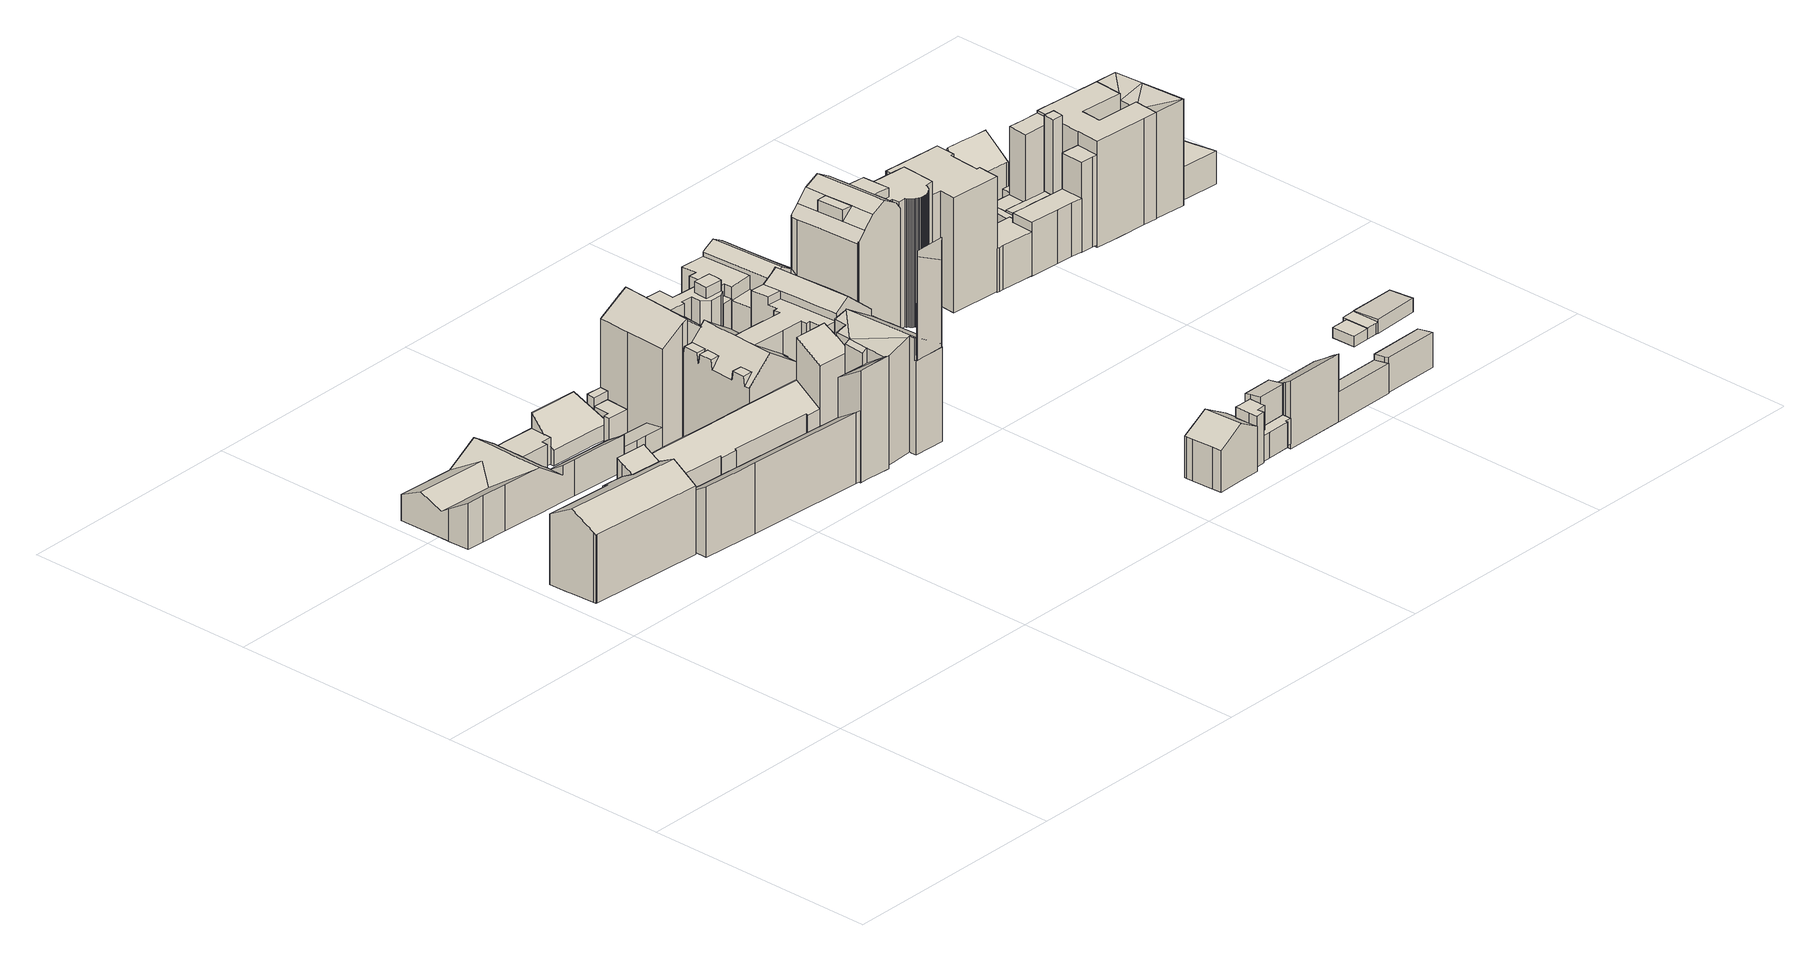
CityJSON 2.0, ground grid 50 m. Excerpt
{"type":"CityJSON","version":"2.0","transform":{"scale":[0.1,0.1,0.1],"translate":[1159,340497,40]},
"CityObjects":{
"building1":{"type":"Building","children":["building1-1","building1-2","building1-3","building1-4","building1-5"]},
"building1-1":{"type":"BuildingPart","attributes":{"measuredHeight":42.52,"roofType":"PULTDACH","HoeheDach":"85","NiedrigsteTraufeDesGebaeudes":"62","Blattnummer":"102081","HoeheGrund":"42"},"parents":["building1"],"geometry":[{"type":"Solid","lod":"2","boundaries":[[[[0,1,2,3,4,5,6,7,8,9,10]],[[11,12,13,14,15,10,9,16,17,18,19,20,21]],[[18,17,16,22,23,24,19]],[[7,6,25,8]],[[26,27,28,29,30,31]],[[32,33,34,35,36,37,38,39]],[[40,41,42,43,44,45,46]],[[47,24,48,49]],[[29,50,51,52,53,54,55]],[[56,21,20,24,47]],[[23,22,28,27]],[[16,9,8,25,33,22]],[[25,57,58,59,60,61,62,63,64,65,34,33]],[[66,46,45,67,68,57,69]],[[4,70,41,40,71,72,5]],[[73,49,48,74]],[[75,55,54,76]],[[76,54,53,77]],[[77,53,52,78]],[[30,29,55,75]],[[24,20,19]],[[11,21,56,79]],[[29,28,22,50]],[[80,23,27,26]],[[24,23,80]],[[50,22,81,51]],[[35,34,65,82]],[[82,65,64,83]],[[83,64,63,84]],[[57,68,58]],[[85,67,45,44]],[[40,46,66,71]],[[71,66,69,72]],[[42,41,70,86]],[[86,70,4,3]],[[86,3,2,1,0,10,15,14,13,12,11,79,87,73,74,88,31,30,75,76,77,78,89,90,91,38,37,36,35,82,83,84,92,93,94,95,96,85,44,43,42]],[[85,96,95,94,93,61,60,59,58,68,67]],[[72,69,57,25,6,5]],[[62,61,93,92,84,63]],[[97,98,39,38,91,90]],[[97,90,89,78,52,51,81]],[[99,26,31,88,74,48]],[[87,79,56,47,49,73]],[[33,32,39,98,97,81,22]],[[24,80,26,99,48]]]]}]},
"building1-2":{"type":"BuildingPart","attributes":{"measuredHeight":14.84,"roofType":"PULTDACH","HoeheDach":"58","NiedrigsteTraufeDesGebaeudes":"54","Blattnummer":"102081","HoeheGrund":"43"},"parents":["building1"],"geometry":[{"type":"Solid","lod":"2","boundaries":[[[[100,101,102,103,104,105,106,107,108]],[[109,110,111,112,113,114,115,116,117]],[[109,108,107,110]],[[110,107,106,111]],[[111,106,105,112]],[[112,105,104,113]],[[113,104,103,114]],[[117,116,101,100,108,109]],[[115,114,103,102,101,116]]]]}]},
"building1-3":{"type":"BuildingPart","attributes":{"measuredHeight":17.64,"roofType":"SATTELDACH","HoeheDach":"60","NiedrigsteTraufeDesGebaeudes":"56","Blattnummer":"102081","HoeheGrund":"42"},"parents":["building1"],"geometry":[{"type":"Solid","lod":"2","boundaries":[[[[118,119,120,121,122,123,124,125,126,127]],[[128,129,130,131,132,120,119]],[[133,127,126,134]],[[134,126,125,135]],[[135,125,124,136]],[[136,124,123,137]],[[137,123,122,138]],[[138,122,121,139]],[[140,132,131,141]],[[141,131,130,142]],[[142,130,129,143]],[[143,129,128,144]],[[145,146,144,128,119,118,127,133]],[[132,140,147,139,121,120]],[[139,147,140,141,142,143,144,146,145,133,134,135,136,137,138]]]]}]},
"building1-4":{"type":"BuildingPart","attributes":{"measuredHeight":16.82,"roofType":"PULTDACH","HoeheDach":"60","NiedrigsteTraufeDesGebaeudes":"58","Blattnummer":"102081","HoeheGrund":"43"},"parents":["building1"],"geometry":[{"type":"Solid","lod":"2","boundaries":[[[[148,149,150,151,152,153]],[[154,155,156,157,158,159]],[[154,153,152,155]],[[155,152,151,156]],[[156,151,150,157]],[[157,150,149,158]],[[158,149,148,159]],[[159,148,153,154]]]]}]},
"building1-5":{"type":"BuildingPart","attributes":{"measuredHeight":14.6,"roofType":"PULTDACH","HoeheDach":"57","NiedrigsteTraufeDesGebaeudes":"54","Blattnummer":"102081","HoeheGrund":"43"},"parents":["building1"],"geometry":[{"type":"Solid","lod":"2","boundaries":[[[[160,161,162,163]],[[163,162,164,165]],[[166,167,168,169]],[[169,168,170,171]],[[171,170,172,173]],[[173,172,174,175]],[[175,174,176,177]],[[177,176,178,179]],[[179,178,180,181]],[[182,183,184,185]],[[186,167,166,187,185,184]],[[188,183,182,189,165,164]],[[180,190,161,160,191,181]],[[187,166,169,171,173,175,177,179,181,191,160,163,165,189,182,185]],[[178,176,174,172,170,168,167,186,184,183,188,164,162,161,190,180]]]]}]},
"building2":{"type":"Building","children":["building2-1","building2-2","building2-3","building2-4","building2-5","building2-6","building2-7","building2-8","building2-9","building2-10","building2-11","building2-12","building2-13","building2-14","building2-15","building2-16"]},
"building2-1":{"type":"BuildingPart","attributes":{"measuredHeight":21.64,"roofType":"FLACHDACH","HoeheDach":"63","NiedrigsteTraufeDesGebaeudes":"63","Blattnummer":"102081","HoeheGrund":"41"},"parents":["building2"],"geometry":[{"type":"Solid","lod":"2","boundaries":[[[[192,193,194,195]],[[196,197,198,199]],[[199,198,193,192]],[[198,197,194,193]],[[197,196,195,194]],[[196,199,192,195]]]]}]},
"building2-2":{"type":"BuildingPart","attributes":{"measuredHeight":22.16,"roofType":"FLACHDACH","HoeheDach":"64","NiedrigsteTraufeDesGebaeudes":"64","Blattnummer":"102081","HoeheGrund":"41"},"parents":["building2"],"geometry":[{"type":"Solid","lod":"2","boundaries":[[[[200,201,202,203,204,205]],[[206,207,208,209,210,211]],[[211,210,201,200]],[[210,209,202,201]],[[209,208,203,202]],[[208,207,204,203]],[[207,206,205,204]],[[206,211,200,205]]]]}]},
"building2-3":{"type":"BuildingPart","attributes":{"measuredHeight":27.24,"roofType":"FLACHDACH","HoeheDach":"68","NiedrigsteTraufeDesGebaeudes":"68","Blattnummer":"102081","HoeheGrund":"41"},"parents":["building2"],"geometry":[{"type":"Solid","lod":"2","boundaries":[[[[212,213,214,215,216]],[[217,218,219,220,221]],[[221,220,213,212]],[[220,219,214,213]],[[219,218,215,214]],[[218,217,216,215]],[[217,221,212,216]]]]}]},
"building2-4":{"type":"BuildingPart","attributes":{"measuredHeight":5.2,"roofType":"FLACHDACH","HoeheDach":"48","NiedrigsteTraufeDesGebaeudes":"48","Blattnummer":"102081","HoeheGrund":"42"},"parents":["building2"],"geometry":[{"type":"Solid","lod":"2","boundaries":[[[[222,223,224,225,226,227]],[[228,229,230,231,232,233]],[[233,232,223,222]],[[232,231,224,223]],[[231,230,225,224]],[[230,229,226,225]],[[229,228,227,226]],[[228,233,222,227]]]]}]},
"building2-5":{"type":"BuildingPart","attributes":{"measuredHeight":6.99,"roofType":"FLACHDACH","HoeheDach":"49","NiedrigsteTraufeDesGebaeudes":"49","Blattnummer":"102081","HoeheGrund":"42"},"parents":["building2"],"geometry":[{"type":"Solid","lod":"2","boundaries":[[[[222,234,235,223]],[[236,237,238,239]],[[239,238,234,222]],[[238,237,235,234]],[[237,236,223,235]],[[236,239,222,223]]]]}]},
"building2-6":{"type":"BuildingPart","attributes":{"measuredHeight":26.01,"roofType":"PULTDACH","HoeheDach":"67","NiedrigsteTraufeDesGebaeudes":"64","Blattnummer":"102081","HoeheGrund":"41"},"parents":["building2"],"geometry":[{"type":"Solid","lod":"2","boundaries":[[[[240,241,242,243]],[[243,242,244,245]],[[245,244,246,247]],[[247,246,248,249]],[[249,248,250,251]],[[251,250,252,253]],[[254,255,256,257,241,240]],[[253,252,258,256,255]],[[255,254,240,243,245,247,249,251,253]],[[257,256,258,252,250,248,246,244,242,241]]]]}]},
"building2-7":{"type":"BuildingPart","attributes":{"measuredHeight":8.91,"roofType":"PULTDACH","HoeheDach":"51","NiedrigsteTraufeDesGebaeudes":"46","Blattnummer":"102081","HoeheGrund":"42"},"parents":["building2"],"geometry":[{"type":"Solid","lod":"2","boundaries":[[[[259,260,261,262]],[[263,264,265,266]],[[266,265,267,268]],[[269,259,270,271]],[[272,261,260,273]],[[273,269,271,274,263,266,268,275,272]],[[262,261,272,275,268,267]],[[269,273,260,259]],[[274,271,270,276,264,263]],[[276,270,259,262,267,265,264]]]]}]},
"building2-8":{"type":"BuildingPart","attributes":{"measuredHeight":26.05,"roofType":"PULTDACH","HoeheDach":"68","NiedrigsteTraufeDesGebaeudes":"64","Blattnummer":"102081","HoeheGrund":"42"},"parents":["building2"],"geometry":[{"type":"Solid","lod":"2","boundaries":[[[[277,278,279,280]],[[280,279,281,282]],[[283,284,285,286]],[[286,285,287,288]],[[289,290,291,292,293,294,295,296]],[[283,297,282,281,298,284]],[[299,278,277,300,293,292]],[[287,301,289,296,302,288]],[[282,297,283,286,288,302,296,295,294,293,300,277,280]],[[285,284,298,281,279,278,299,292,291,290,289,301,287]]]]}]},
"building2-9":{"type":"BuildingPart","attributes":{"measuredHeight":9.63,"roofType":"SATTELDACH","HoeheDach":"52","NiedrigsteTraufeDesGebaeudes":"47","Blattnummer":"102081","HoeheGrund":"43"},"parents":["building2"],"geometry":[{"type":"Solid","lod":"2","boundaries":[[[[303,304,305,306,307,308,309]],[[310,311,312,313]],[[314,315,316,317]],[[317,316,318,319]],[[319,318,320,321]],[[307,322,308]],[[323,309,308]],[[324,306,305,325]],[[326,327,328,329,330,331,332,333,334,335,313,312]],[[336,337,338,339,340,303,309,323,341,342,343,344,315,314]],[[323,308,322,345,346,347,348,349,350,330,329,351,352,341]],[[342,341,352,351,329,328,327,326,353,354]],[[325,355,340,339,338,337,336,314,317,319,321,356,357,310,313,335,334,333,332,331,358,359,360,361,362,363,364,324]],[[357,356,321,320,365,366,311,310]],[[363,362,361,360,348,347,346,345]],[[360,359,358,331,330,350,349,348]],[[355,325,305,304,303,340]],[[322,307,306,324,364,363,345]],[[320,318,316,315,344,343,342,354,365]],[[365,354,353,367,366]],[[366,367,353,326,312,311]]]]}]},
"building2-10":{"type":"BuildingPart","attributes":{"measuredHeight":25.04,"roofType":"FLACHDACH","HoeheDach":"66","NiedrigsteTraufeDesGebaeudes":"66","Blattnummer":"102081","HoeheGrund":"41"},"parents":["building2"],"geometry":[{"type":"Solid","lod":"2","boundaries":[[[[368,369,370,192,195,194,193,371,372,373,374,375,376,377,378,379,380,381,382,383,384,385,386,387]],[[388,389,390,391,392,393,394,395,396,397,398,399,400,401,402,403,404,405,406,407,408,409,410,411]],[[411,410,369,368]],[[410,409,370,369]],[[409,408,192,370]],[[408,407,195,192]],[[407,406,194,195]],[[406,405,193,194]],[[405,404,371,193]],[[404,403,372,371]],[[403,402,373,372]],[[402,401,374,373]],[[401,400,375,374]],[[400,399,376,375]],[[399,398,377,376]],[[398,397,378,377]],[[397,396,379,378]],[[396,395,380,379]],[[395,394,381,380]],[[394,393,382,381]],[[393,392,383,382]],[[392,391,384,383]],[[391,390,385,384]],[[390,389,386,385]],[[389,388,387,386]],[[388,411,368,387]]]]}]},
"building2-11":{"type":"BuildingPart","attributes":{"measuredHeight":5.53,"roofType":"FLACHDACH","HoeheDach":"48","NiedrigsteTraufeDesGebaeudes":"48","Blattnummer":"102081","HoeheGrund":"42"},"parents":["building2"],"geometry":[{"type":"Solid","lod":"2","boundaries":[[[[412,413,414,360,331,415]],[[416,417,418,419,420,421]],[[421,420,413,412]],[[420,419,414,413]],[[419,418,360,414]],[[418,417,331,360]],[[417,416,415,331]],[[416,421,412,415]]]]}]},
"building2-12":{"type":"BuildingPart","attributes":{"measuredHeight":22.01,"roofType":"FLACHDACH","HoeheDach":"63","NiedrigsteTraufeDesGebaeudes":"63","Blattnummer":"102081","HoeheGrund":"41"},"parents":["building2"],"geometry":[{"type":"Solid","lod":"2","boundaries":[[[[422,423,424,425,426,427]],[[428,429,430,431,432,433]],[[433,432,423,422]],[[432,431,424,423]],[[431,430,425,424]],[[430,429,426,425]],[[429,428,427,426]],[[428,433,422,427]]]]}]},
"building2-13":{"type":"BuildingPart","attributes":{"measuredHeight":26.11,"roofType":"PULTDACH","HoeheDach":"67","NiedrigsteTraufeDesGebaeudes":"63","Blattnummer":"102081","HoeheGrund":"41"},"parents":["building2"],"geometry":[{"type":"Solid","lod":"2","boundaries":[[[[434,435,436,437]],[[437,436,438,439]],[[440,441,442,443,435,434]],[[441,444,439,438,445,442]],[[444,441,440,434,437,439]],[[443,442,445,438,436,435]]]]}]},
"building2-14":{"type":"BuildingPart","attributes":{"measuredHeight":4.93,"roofType":"PULTDACH","HoeheDach":"48","NiedrigsteTraufeDesGebaeudes":"47","Blattnummer":"102081","HoeheGrund":"43"},"parents":["building2"],"geometry":[{"type":"Solid","lod":"2","boundaries":[[[[446,447,448,449,450,451]],[[452,453,454,455,456,457]],[[452,451,450,453]],[[453,450,449,454]],[[454,449,448,455]],[[455,448,447,456]],[[456,447,446,457]],[[457,446,451,452]]]]}]},
"building2-15":{"type":"BuildingPart","attributes":{"measuredHeight":27.29,"roofType":"SATTELDACH","HoeheDach":"69","NiedrigsteTraufeDesGebaeudes":"67","Blattnummer":"102081","HoeheGrund":"41"},"parents":["building2"],"geometry":[{"type":"Solid","lod":"2","boundaries":[[[[458,459,460,461,462,463]],[[460,464,465,461]],[[466,463,462,467]],[[468,465,464,469]],[[470,471,459,458,463,466]],[[472,469,464,460,459,471]],[[461,465,468,473,467,462]],[[472,471,470,466,467,473,468,469]]]]}]},
"building2-16":{"type":"BuildingPart","attributes":{"measuredHeight":21.33,"roofType":"FLACHDACH","HoeheDach":"63","NiedrigsteTraufeDesGebaeudes":"63","Blattnummer":"102081","HoeheGrund":"42"},"parents":["building2"],"geometry":[{"type":"Solid","lod":"2","boundaries":[[[[474,475,476,477]],[[478,479,480,481]],[[481,480,474,477]],[[480,479,475,474]],[[479,478,476,475]],[[478,481,477,476]]]]}]},
"building3":{"type":"Building","children":["building3-1","building3-2"]},
"building3-1":{"type":"BuildingPart","attributes":{"measuredHeight":15.3,"roofType":"FLACHDACH","HoeheDach":"57","NiedrigsteTraufeDesGebaeudes":"57","Blattnummer":"102081","HoeheGrund":"42"},"parents":["building3"],"geometry":[{"type":"Solid","lod":"2","boundaries":[[[[482,483,484,485,486,487,488,489]],[[490,491,492,493,494,495,496,497]],[[497,496,483,482]],[[496,495,484,483]],[[495,494,485,484]],[[494,493,486,485]],[[493,492,487,486]],[[492,491,488,487]],[[491,490,489,488]],[[490,497,482,489]]]]}]},
"building3-2":{"type":"BuildingPart","attributes":{"measuredHeight":27.25,"roofType":"SATTELDACH","HoeheDach":"69","NiedrigsteTraufeDesGebaeudes":"60","Blattnummer":"102081","HoeheGrund":"42"},"parents":["building3"],"geometry":[{"type":"Solid","lod":"2","boundaries":[[[[498,499,500]],[[498,501,502,499]],[[501,503,502]],[[504,505,506]],[[504,507,508,505]],[[507,509,508]],[[510,511,509]],[[510,512,513,511]],[[512,514,515,513]],[[516,517,518,519]],[[520,521,522,523,524,525,526,527,528,529,530,531,532]],[[533,534,535,536]],[[537,538,539,540]],[[541,542,543]],[[544,545,546]],[[547,548,549,550]],[[551,552,553,554]],[[555,556,557,558]],[[559,517,516,560]],[[561,531,530,562]],[[563,528,527,564]],[[545,565,566,567,568,557,556,569,570,571,572,573,574,575,559,560,553,552,576,577,578,579,542,541,546]],[[518,580,532,531,561,581,582,583,584,519]],[[575,574,573,572,585,586,587,588,517,559]],[[589,590,591,592,525,524,585,572,571,570,593]],[[594,500,499,502,503,506,505,508,509,511,513,515,595,596,597,598,599,600,601,602,603,604,605,606]],[[517,588,587,586,585,524,523,522,521,520,532,580,518]],[[607,608,535,534,544,546,541,543,539,538,609,549,548,610,611,612,613,614,615]],[[615,614,613,612,611,610,616,514,512,510,509,507,504,506,503,501,498,500,594]],[[591,590,589,593,617,555,558,618,619,620,621,622,533,536,623,624,625,606,605,604,603,602,601,600,599,598,597,596,595,626,627,628,547,550,629,537,540,630,631,632,633,634,551,554,635,584,583,582,581,561,562,636,563,564,637,592]],[[578,577,576,634,633,632,631,579]],[[621,620,619,567,566,565,545,622]],[[526,525,592,637,564,527]],[[529,528,563,636,562,530]],[[617,593,570,569,556,555]],[[618,558,557,568,567,619]],[[634,576,552,551]],[[635,554,553,560,516,519,584]],[[631,630,540,539,543,542,579]],[[537,629,550,549,609,538]],[[544,534,533,622,545]],[[624,623,536,535,608,607]],[[610,548,547,628,627,616]],[[514,616,627,626,595,515]],[[625,624,607,615,594,606]]]]}]},
"building4":{"type":"Building","children":["building4-1","building4-2","building4-3","building4-4","building4-5","building4-6","building4-7"]},
"building4-1":{"type":"BuildingPart","attributes":{"measuredHeight":11.88,"roofType":"SATTELDACH","HoeheDach":"56","NiedrigsteTraufeDesGebaeudes":"53","Blattnummer":"102081","HoeheGrund":"44"},"parents":["building4"],"geometry":[{"type":"Solid","lod":"2","boundaries":[[[[638,639,640,641]],[[641,640,642,643]],[[643,642,644,645]],[[646,647,648,649]],[[649,648,650,651]],[[651,650,652,653]],[[649,651,653,654,655,656,638,641,643,645,657,658,659,646]],[[644,660,661,658,657,645]],[[656,655,654,653,652,662,663,664]],[[646,659,658,661,665,647]],[[656,664,639,638]],[[662,652,650,648,647,665,661,660]],[[642,640,639,664,663,662,660,644]]]]}]},
"building4-2":{"type":"BuildingPart","attributes":{"measuredHeight":6.28,"roofType":"PULTDACH","HoeheDach":"50","NiedrigsteTraufeDesGebaeudes":"50","Blattnummer":"102081","HoeheGrund":"44"},"parents":["building4"],"geometry":[{"type":"Solid","lod":"2","boundaries":[[[[666,667,668,669,670,671]],[[672,673,674,675,676,677]],[[672,671,670,673]],[[673,670,669,674]],[[674,669,668,675]],[[675,668,667,676]],[[676,667,666,677]],[[677,666,671,672]]]]}]},
"building4-3":{"type":"BuildingPart","attributes":{"measuredHeight":7.3,"roofType":"PULTDACH","HoeheDach":"52","NiedrigsteTraufeDesGebaeudes":"51","Blattnummer":"102081","HoeheGrund":"44"},"parents":["building4"],"geometry":[{"type":"Solid","lod":"2","boundaries":[[[[678,679,680,681,682,683]],[[684,685,686,687,688,689]],[[684,683,682,685]],[[685,682,681,686]],[[686,681,680,687]],[[687,680,679,688]],[[688,679,678,689]],[[689,678,683,684]]]]}]},
"building4-4":{"type":"BuildingPart","attributes":{"measuredHeight":10.6,"roofType":"FLACHDACH","HoeheDach":"55","NiedrigsteTraufeDesGebaeudes":"55","Blattnummer":"102081","HoeheGrund":"45"},"parents":["building4"],"geometry":[{"type":"Solid","lod":"2","boundaries":[[[[690,691,692,693,694,695,696,697,698,699]],[[700,701,702,703,704,705,706,707,708,709]],[[709,708,691,690]],[[708,707,692,691]],[[707,706,693,692]],[[706,705,694,693]],[[705,704,695,694]],[[704,703,696,695]],[[703,702,697,696]],[[702,701,698,697]],[[701,700,699,698]],[[700,709,690,699]]]]}]},
"building4-5":{"type":"BuildingPart","attributes":{"measuredHeight":5.36,"roofType":"FLACHDACH","HoeheDach":"51","NiedrigsteTraufeDesGebaeudes":"51","Blattnummer":"102081","HoeheGrund":"45"},"parents":["building4"],"geometry":[{"type":"Solid","lod":"2","boundaries":[[[[710,711,712,713,714,715,716,717,718,719,720]],[[721,722,723,724,725,726,727,728,729,730,731]],[[731,730,711,710]],[[730,729,712,711]],[[729,728,713,712]],[[728,727,714,713]],[[727,726,715,714]],[[726,725,716,715]],[[725,724,717,716]],[[724,723,718,717]],[[723,722,719,718]],[[722,721,720,719]],[[721,731,710,720]]]]}]},
"building4-6":{"type":"BuildingPart","attributes":{"measuredHeight":12.87,"roofType":"PULTDACH","HoeheDach":"57","NiedrigsteTraufeDesGebaeudes":"56","Blattnummer":"102081","HoeheGrund":"44"},"parents":["building4"],"geometry":[{"type":"Solid","lod":"2","boundaries":[[[[732,733,734,735]],[[735,734,736,737]],[[737,736,738,739]],[[739,738,740,741]],[[742,741,740,743]],[[743,744,733,732,745,742]],[[741,742,745,732,735,737,739]],[[740,738,736,734,733,744,743]]]]}]},
"building4-7":{"type":"BuildingPart","attributes":{"measuredHeight":14.22,"roofType":"PULTDACH","HoeheDach":"58","NiedrigsteTraufeDesGebaeudes":"55","Blattnummer":"102081","HoeheGrund":"44"},"parents":["building4"],"geometry":[{"type":"Solid","lod":"2","boundaries":[[[[746,747,748,749,750,751,752,753,754]],[[755,756,757,758,759,760,761,762,763]],[[755,754,753,756]],[[756,753,752,757]],[[757,752,751,758]],[[758,751,750,759]],[[759,750,749,760]],[[760,749,748,761]],[[761,748,747,762]],[[762,747,746,763]],[[763,746,754,755]]]]}]},
"building5":{"type":"Building","children":["building5-1","building5-2","building5-3","building5-4","building5-5","building5-6","building5-7","building5-8","building5-9","building5-10","building5-11"]},
"building5-1":{"type":"BuildingPart","attributes":{"measuredHeight":30.49,"roofType":"SATTELDACH","HoeheDach":"72","NiedrigsteTraufeDesGebaeudes":"65","Blattnummer":"102081","HoeheGrund":"41"},"parents":["building5"],"geometry":[{"type":"Solid","lod":"2","boundaries":[[[[764,765,766,767,768,769,770,771,772,773,774,775,776,777]],[[773,778,779,780,774]],[[781,782,778,783]],[[784,785,786,787,788,789]],[[790,791,792,793,794,784]],[[795,796,797,798,799,800,801,790]],[[802,777,776,803]],[[803,776,775,804]],[[805,768,767,806]],[[806,767,766,807]],[[808,764,777,802]],[[773,783,778]],[[782,781,772]],[[772,781,783,773]],[[782,809,779,778]],[[810,788,787,811]],[[811,787,786,812]],[[784,794,785]],[[813,793,792,814]],[[815,801,800,816]],[[817,799,798,818]],[[819,820,821,822]],[[823,824,825,826]],[[826,825,827,828]],[[828,827,829,830]],[[830,829,831,832]],[[833,834,835,836]],[[837,838,839,840]],[[840,839,841,842]],[[842,841,843,844]],[[844,843,845,846]],[[846,845,847,848]],[[848,847,849,850]],[[850,849,851,852]],[[852,851,853,854]],[[854,853,855,856]],[[856,855,857,858]],[[858,857,859,860]],[[860,859,861,862]],[[862,861,863,864]],[[864,863,865,866]],[[866,865,867,868]],[[868,867,869,870]],[[870,869,871,872]],[[872,871,873,874]],[[874,873,875,876]],[[876,875,877,878]],[[878,877,879,880]],[[880,879,881,882]],[[882,881,883,884]],[[884,883,885,886]],[[816,821,820,887,888,835,834,889,885,883,881,879,877,875,873,871,869,867,865,863,861,859,857,855,853,851,849,847,845,843,841,839,838,890,831,829,827,825,824,891,892,893,894,895,896,813,814,815]],[[793,813,896,895,894,897,898,899,900,901,794]],[[902,903,904,905,818,798,797,906,907,769,768,805]],[[774,780,908,789,788,810,909,910,911,912,804,775]],[[913,914,915,823,826,828,830,832,916,837,840,842,844,846,848,850,852,854,856,858,860,862,864,866,868,870,872,874,876,878,880,882,884,886,917,833,836,918,919,819,822,920,817,818,905,904,903,902,805,806,807,921,808,802,803,804,912,911,910,909,810,811,812,901,900,899,898,897]],[[922,923,924,925,906,797,796,795,790,784,789,908]],[[779,809,926,927,907,906,925,924,923,922,908,780]],[[771,770,769,907,927,926,809,782,772]],[[819,919,918,836,835,888,887,820]],[[914,913,897,894,893,892]],[[917,886,885,889,834,833]],[[837,916,832,831,890,838]],[[823,915,914,892,891,824]],[[817,920,822,821,816,800,799]],[[801,815,814,792,791,790]],[[901,812,786,785,794]],[[921,807,766,765,764,808]]]]}]},
"building5-2":{"type":"BuildingPart","attributes":{"measuredHeight":6.93,"roofType":"FLACHDACH","HoeheDach":"48","NiedrigsteTraufeDesGebaeudes":"48","Blattnummer":"102081","HoeheGrund":"41"},"parents":["building5"],"geometry":[{"type":"Solid","lod":"2","boundaries":[[[[928,929,930,931]],[[931,930,932,933]],[[933,932,934,935]],[[935,934,936,937]],[[937,936,938,939]],[[939,938,940,941]],[[942,943,944,945,929,928]],[[946,941,940,947,944,943]],[[946,943,942,928,931,933,935,937,939,941]],[[945,944,947,940,938,936,934,932,930,929]]]]}]},
"building5-3":{"type":"BuildingPart","attributes":{"measuredHeight":9.16,"roofType":"FLACHDACH","HoeheDach":"50","NiedrigsteTraufeDesGebaeudes":"50","Blattnummer":"102081","HoeheGrund":"41"},"parents":["building5"],"geometry":[{"type":"Solid","lod":"2","boundaries":[[[[948,949,950,951,952,953,954,955,956,957]],[[958,959,960,961,962,963,964,965,966,967]],[[967,966,949,948]],[[966,965,950,949]],[[965,964,951,950]],[[964,963,952,951]],[[963,962,953,952]],[[962,961,954,953]],[[961,960,955,954]],[[960,959,956,955]],[[959,958,957,956]],[[958,967,948,957]]]]}]},
"building5-4":{"type":"BuildingPart","attributes":{"measuredHeight":11.24,"roofType":"FLACHDACH","HoeheDach":"52","NiedrigsteTraufeDesGebaeudes":"52","Blattnummer":"102081","HoeheGrund":"41"},"parents":["building5"],"geometry":[{"type":"Solid","lod":"2","boundaries":[[[[968,969,970,971,972,973,974,975,976,977]],[[978,979,980,981,982,983,984,985,986,987]],[[987,986,969,968]],[[986,985,970,969]],[[985,984,971,970]],[[984,983,972,971]],[[983,982,973,972]],[[982,981,974,973]],[[981,980,975,974]],[[980,979,976,975]],[[979,978,977,976]],[[978,987,968,977]]]]}]},
"building5-5":{"type":"BuildingPart","attributes":{"measuredHeight":21.31,"roofType":"FLACHDACH","HoeheDach":"62","NiedrigsteTraufeDesGebaeudes":"62","Blattnummer":"102081","HoeheGrund":"41"},"parents":["building5"],"geometry":[{"type":"Solid","lod":"2","boundaries":[[[[988,989,990,991,992,993]],[[994,995,996,997,998,999]],[[999,998,989,988]],[[998,997,990,989]],[[997,996,991,990]],[[996,995,992,991]],[[995,994,993,992]],[[994,999,988,993]]]]}]},
"building5-6":{"type":"BuildingPart","attributes":{"measuredHeight":22.14,"roofType":"FLACHDACH","HoeheDach":"62","NiedrigsteTraufeDesGebaeudes":"61","Blattnummer":"102081","HoeheGrund":"40"},"parents":["building5"],"geometry":[{"type":"Solid","lod":"2","boundaries":[[[[1000,1001,1002,1003]],[[1004,1005,1006]],[[1007,1008,1009]],[[1005,1004,1007,1009]],[[1010,1011,1012,1013]],[[1014,1015,1016,1017]],[[1002,1018,1003]],[[1019,1020,1021,1022]],[[1008,1023,1009]],[[1001,1006,1005,1024,1025,1026]],[[1004,1027,1000,1028,1029,1030,1031,1007]],[[1032,1024,1005,1009,1023,1033,1034]],[[1035,1019,1022,1036,1010,1013,1037,1038,1039,1014,1017,1040,1041,1042,1043,1031,1030,1029,1028],[1032,1034,1044,1045,1046,1026,1025,1024]],[[1047,1021,1020,1003,1018,1048,1049,1033,1023,1008,1050,1051,1052,1016,1015,1053,1054,1055,1012,1011]],[[1045,1044,1034,1033,1049,1048]],[[1018,1002,1001,1026,1046,1045,1048]],[[1052,1051,1050,1042,1041,1040,1017,1016]],[[1008,1007,1031,1043,1042,1050]],[[1035,1028,1000,1003,1020,1019]],[[1054,1053,1015,1014,1039,1038]],[[1036,1022,1021,1047,1011,1010]],[[1012,1055,1054,1038,1037,1013]],[[1000,1027,1004,1006,1001]]]]}]},
"building5-7":{"type":"BuildingPart","attributes":{"measuredHeight":18.87,"roofType":"FLACHDACH","HoeheDach":"60","NiedrigsteTraufeDesGebaeudes":"60","Blattnummer":"102081","HoeheGrund":"41"},"parents":["building5"],"geometry":[{"type":"Solid","lod":"2","boundaries":[[[[1056,1057,1058,1059,1060,1061]],[[1062,1063,1064,1065,1066,1067]],[[1067,1066,1057,1056]],[[1066,1065,1058,1057]],[[1065,1064,1059,1058]],[[1064,1063,1060,1059]],[[1063,1062,1061,1060]],[[1062,1067,1056,1061]]]]}]},
"building5-8":{"type":"BuildingPart","attributes":{"measuredHeight":7.63,"roofType":"FLACHDACH","HoeheDach":"48","NiedrigsteTraufeDesGebaeudes":"48","Blattnummer":"102081","HoeheGrund":"41"},"parents":["building5"],"geometry":[{"type":"Solid","lod":"2","boundaries":[[[[1068,1069,1070,1071,1072,1073,1074,988,993,1075]],[[1076,1077,1078,1079,1080,1081,1082,1083,1084,1085]],[[1085,1084,1069,1068]],[[1084,1083,1070,1069]],[[1083,1082,1071,1070]],[[1082,1081,1072,1071]],[[1081,1080,1073,1072]],[[1080,1079,1074,1073]],[[1079,1078,988,1074]],[[1078,1077,993,988]],[[1077,1076,1075,993]],[[1076,1085,1068,1075]]]]}]},
"building5-9":{"type":"BuildingPart","attributes":{"measuredHeight":24,"roofType":"FLACHDACH","HoeheDach":"65","NiedrigsteTraufeDesGebaeudes":"65","Blattnummer":"102081","HoeheGrund":"41"},"parents":["building5"],"geometry":[{"type":"Solid","lod":"2","boundaries":[[[[1086,1087,1088,914,897,1089,1090,1091,1092,1093,1094,1095,1096,1097]],[[1098,1099,1100,1101,1102,1103,1104,1105,1106,1107,1108,1109,1110,1111]],[[1111,1110,1087,1086]],[[1110,1109,1088,1087]],[[1109,1108,914,1088]],[[1108,1107,897,914]],[[1107,1106,1089,897]],[[1106,1105,1090,1089]],[[1105,1104,1091,1090]],[[1104,1103,1092,1091]],[[1103,1102,1093,1092]],[[1102,1101,1094,1093]],[[1101,1100,1095,1094]],[[1100,1099,1096,1095]],[[1099,1098,1097,1096]],[[1098,1111,1086,1097]]]]}]},
"building5-10":{"type":"BuildingPart","attributes":{"measuredHeight":23.53,"roofType":"FLACHDACH","HoeheDach":"64","NiedrigsteTraufeDesGebaeudes":"64","Blattnummer":"102081","HoeheGrund":"41"},"parents":["building5"],"geometry":[{"type":"Solid","lod":"2","boundaries":[[[[992,1068,1075,993]],[[1112,1113,1114,1115]],[[1115,1114,1068,992]],[[1114,1113,1075,1068]],[[1113,1112,993,1075]],[[1112,1115,992,993]]]]}]},
"building5-11":{"type":"BuildingPart","attributes":{"measuredHeight":6.52,"roofType":"FLACHDACH","HoeheDach":"48","NiedrigsteTraufeDesGebaeudes":"48","Blattnummer":"102081","HoeheGrund":"41"},"parents":["building5"],"geometry":[{"type":"Solid","lod":"2","boundaries":[[[[1116,1117,1118,1119,1120]],[[1121,1122,1123,1124,1125]],[[1125,1124,1117,1116]],[[1124,1123,1118,1117]],[[1123,1122,1119,1118]],[[1122,1121,1120,1119]],[[1121,1125,1116,1120]]]]}]},
"building6":{"type":"Building","children":["building6-1","building6-2","building6-3"]},
"building6-1":{"type":"BuildingPart","attributes":{"measuredHeight":2.89,"roofType":"PULTDACH","HoeheDach":"47","NiedrigsteTraufeDesGebaeudes":"46","Blattnummer":"102081","HoeheGrund":"44"},"parents":["building6"],"geometry":[{"type":"Solid","lod":"2","boundaries":[[[[1126,1127,1128,1129]],[[1129,1128,1130,1131]],[[1132,1131,1130,1133,1134,1135]],[[1134,1136,1127,1126,1137,1135]],[[1131,1132,1135,1137,1126,1129]],[[1133,1130,1128,1127,1136,1134]]]]}]},
"building6-2":{"type":"BuildingPart","attributes":{"measuredHeight":2.33,"roofType":"FLACHDACH","HoeheDach":"46","NiedrigsteTraufeDesGebaeudes":"46","Blattnummer":"102081","HoeheGrund":"44"},"parents":["building6"],"geometry":[{"type":"Solid","lod":"2","boundaries":[[[[1138,1139,1140,1141,1142,1143]],[[1144,1145,1146,1147,1148,1149]],[[1149,1148,1139,1138]],[[1148,1147,1140,1139]],[[1147,1146,1141,1140]],[[1146,1145,1142,1141]],[[1145,1144,1143,1142]],[[1144,1149,1138,1143]]]]}]},
"building6-3":{"type":"BuildingPart","attributes":{"measuredHeight":2.26,"roofType":"FLACHDACH","HoeheDach":"46","NiedrigsteTraufeDesGebaeudes":"46","Blattnummer":"102081","HoeheGrund":"44"},"parents":["building6"],"geometry":[{"type":"Solid","lod":"2","boundaries":[[[[1140,1139,1150,1151]],[[1152,1153,1154,1155]],[[1155,1154,1139,1140]],[[1154,1153,1150,1139]],[[1153,1152,1151,1150]],[[1152,1155,1140,1151]]]]}]},
"building7":{"type":"Building","attributes":{"measuredHeight":6.82,"roofType":"FLACHDACH","HoeheDach":"48","NiedrigsteTraufeDesGebaeudes":"48","Blattnummer":"102081","HoeheGrund":"41"},"geometry":[{"type":"Solid","lod":"2","boundaries":[[[[1156,1157,1158,1159,1160]],[[1161,1162,1163,1164,1165]],[[1165,1164,1157,1156]],[[1164,1163,1158,1157]],[[1163,1162,1159,1158]],[[1162,1161,1160,1159]],[[1161,1165,1156,1160]]]]}]},
"building8":{"type":"Building","attributes":{"measuredHeight":11.38,"roofType":"PULTDACH","HoeheDach":"52","NiedrigsteTraufeDesGebaeudes":"47","Blattnummer":"102081","HoeheGrund":"40"},"geometry":[{"type":"Solid","lod":"2","boundaries":[[[[1166,1167,1168]],[[1169,1168,1167,1170]],[[1171,1172,1173,1174]],[[1171,1174,1175,1169,1170,1176,1177,1178,1179,1180]],[[1181,1173,1172,1182,1183,1184,1185,1186,1166,1168]],[[1166,1186,1185,1178,1177,1176,1170,1167]],[[1182,1172,1171,1180,1183]],[[1184,1183,1180,1179,1178,1185]],[[1175,1174,1173,1181,1168,1169]]]]}]},
"building9":{"type":"Building","attributes":{"measuredHeight":4.9,"roofType":"FLACHDACH","HoeheDach":"45","NiedrigsteTraufeDesGebaeudes":"45","Blattnummer":"102081","HoeheGrund":"40"},"geometry":[{"type":"Solid","lod":"2","boundaries":[[[[1187,1188,1189,1190,1191,1192]],[[1193,1194,1195,1196,1197,1198]],[[1198,1197,1188,1187]],[[1197,1196,1189,1188]],[[1196,1195,1190,1189]],[[1195,1194,1191,1190]],[[1194,1193,1192,1191]],[[1193,1198,1187,1192]]]]}]}
},
"vertices":[
[797,536,25],[797,533,25],[797,530,25],[797,527,25],[797,527,221],[797,530,221],[797,530,267],[797,533,267],[797,536,267],[797,543,267],[797,543,25],[727,539,25],[730,539,25],[749,540,25],[786,542,25],[793,543,25],[793,543,266],[786,542,264],[749,540,256],[730,539,252],[730,539,255],[727,539,256],[736,634,252],[733,589,252],[730,544,252],[801,530,268],[722,589,221],[722,589,246],[725,635,246],[725,635,226],[725,635,25],[722,589,25],[791,692,267],[792,692,268],[856,688,228],[856,688,25],[792,692,25],[791,692,25],[763,694,25],[763,694,259],[866,527,221],[866,526,221],[866,526,25],[866,527,25],[866,528,25],[866,528,362],[866,527,450],[674,534,259],[659,593,221],[655,535,259],[736,634,226],[738,667,245],[737,667,245],[736,695,262],[665,699,261],[662,639,226],[727,531,261],[861,529,231],[865,529,228],[861,597,228],[860,615,228],[859,645,228],[858,659,228],[857,686,228],[858,686,227],[858,688,227],[801,527,450],[865,528,368],[865,529,231],[801,530,231],[865,525,221],[801,527,221],[801,530,221],[655,535,25],[659,593,25],[662,639,25],[665,699,25],[736,695,25],[737,667,25],[727,531,25],[733,589,221],[738,667,252],[858,688,25],[858,686,25],[857,686,25],[865,528,25],[865,525,25],[674,534,25],[720,589,25],[738,667,25],[761,665,25],[762,685,25],[858,659,25],[859,645,25],[860,615,25],[861,597,25],[865,529,25],[761,665,259],[762,685,259],[720,589,221],
[355,554,176],[387,552,176],[448,548,176],[645,536,176],[655,535,176],[659,593,138],[268,618,138],[266,587,159],[265,560,176],[265,560,28],[266,587,28],[268,618,28],[659,593,28],[655,535,28],[645,536,28],[448,548,28],[387,552,28],[355,554,28],
[11,670,195],[12,661,200],[270,644,200],[271,667,187],[272,678,181],[205,683,181],[207,712,164],[158,716,164],[157,703,171],[10,712,171],[14,609,171],[14,603,167],[17,603,167],[266,587,167],[268,618,185],[10,712,24],[157,703,24],[158,716,24],[207,712,24],[205,683,24],[272,678,24],[271,667,24],[268,618,24],[266,587,24],[17,603,24],[14,603,24],[14,609,24],[11,670,24],[12,661,24],[270,644,24],
[272,678,177],[275,721,198],[266,721,198],[208,725,197],[207,712,191],[205,683,177],[205,683,29],[207,712,29],[208,725,29],[266,721,29],[275,721,29],[272,678,29],
[275,721,27],[275,721,171],[327,718,172],[327,718,27],[448,711,172],[448,711,27],[662,639,27],[662,639,136],[630,641,136],[630,641,27],[630,644,138],[630,644,27],[450,656,138],[450,656,27],[450,653,136],[450,653,27],[413,655,136],[413,655,27],[414,658,138],[414,658,27],[271,667,138],[271,667,27],[544,706,27],[544,706,173],[665,699,173],[665,699,27],[665,698,172],[665,698,27],[530,707,172],[530,707,27],[272,678,145],[272,678,27],
[627,996,10],[702,992,10],[703,958,10],[625,963,10],[625,963,226],[703,958,226],[702,992,226],[627,996,226],
[702,925,14],[723,926,14],[724,909,14],[701,907,14],[701,910,14],[701,914,14],[701,914,235],[701,910,235],[701,907,235],[724,909,235],[723,926,235],[702,925,235],
[702,925,11],[701,914,11],[663,916,11],[665,946,11],[703,944,11],[703,944,283],[665,946,283],[663,916,283],[701,914,283],[702,925,283],
[476,1020,23],[510,1018,23],[507,968,23],[462,971,23],[462,984,23],[474,984,23],[474,984,75],[462,984,75],[462,971,75],[507,968,75],[510,1018,75],[476,1020,75],
[477,1038,23],[511,1036,23],[510,1018,93],[511,1036,93],[477,1038,93],[476,1020,93],
[822,1019,14],[822,1019,271],[840,1018,243],[840,1018,14],[847,898,242],[847,898,14],[846,898,243],[846,898,14],[847,867,244],[847,867,14],[848,858,244],[848,858,14],[848,857,244],[848,857,14],[827,895,14],[829,858,14],[829,858,274],[827,895,273],[829,858,273],
[474,984,56],[476,1020,56],[477,1038,56],[442,1040,113],[333,991,24],[333,991,56],[333,998,62],[333,998,24],[336,1046,113],[336,1046,24],[474,984,24],[462,984,56],[462,984,24],[477,1038,24],[476,1020,24],[439,986,24],[442,1040,24],[439,986,56],
[561,1033,17],[561,1033,269],[575,1032,277],[575,1032,17],[573,1000,277],[573,1000,17],[563,873,17],[563,873,277],[553,874,271],[553,874,17],[502,877,238],[502,877,17],[507,968,237],[507,979,237],[510,1018,237],[511,1036,236],[511,1036,17],[510,1018,17],[507,979,17],[507,968,17],[568,938,17],[568,938,277],[512,1036,237],[512,1036,17],[504,918,238],[504,918,17],
[275,889,101],[337,886,101],[402,882,101],[404,923,73],[248,932,73],[248,922,80],[247,891,101],[1,1064,25],[1,1064,80],[16,1063,80],[16,1063,25],[98,899,25],[98,899,121],[42,902,122],[42,902,25],[4,904,121],[4,904,25],[3,950,92],[3,950,25],[248,932,80],[247,891,80],[404,923,25],[402,882,25],[125,1057,80],[173,1055,112],[187,1054,122],[188,1054,122],[238,1051,88],[238,1051,25],[188,1054,25],[187,1054,25],[173,1055,25],[125,1057,25],[123,898,25],[157,896,25],[185,894,25],[247,891,25],[275,889,25],[185,894,122],[185,894,121],[157,896,121],[123,898,121],[236,933,88],[236,956,88],[237,965,88],[237,990,88],[237,1004,88],[238,1042,88],[187,1007,122],[186,959,122],[159,1008,103],[124,962,80],[337,886,25],[3,969,25],[2,1017,25],[238,1042,25],[237,1004,25],[237,990,25],[237,965,25],[236,956,25],[236,933,25],[248,932,25],[3,969,80],[2,1017,103],[124,1010,103],
[623,934,10],[568,938,10],[573,1000,10],[720,991,10],[718,1024,10],[772,1021,10],[777,912,10],[724,909,10],[723,926,10],[702,925,10],[703,944,10],[665,946,10],[663,916,10],[701,914,10],[701,910,10],[688,902,10],[664,903,10],[648,917,10],[649,939,10],[623,940,10],[623,940,260],[649,939,260],[648,917,260],[664,903,260],[688,902,260],[701,910,260],[701,914,260],[663,916,260],[665,946,260],[703,944,260],[702,925,260],[723,926,260],[724,909,260],[777,912,260],[772,1021,260],[718,1024,260],[720,991,260],[702,992,260],[703,958,260],[625,963,260],[627,996,260],[573,1000,260],[568,938,260],[623,934,260],
[333,998,25],[311,999,25],[310,986,25],[336,1046,25],[336,1046,80],[238,1051,80],[237,990,80],[310,986,80],[311,999,80],[333,998,80],
[627,996,11],[573,1000,11],[575,1032,11],[602,1031,11],[604,1031,11],[628,1029,11],[628,1029,232],[604,1031,232],[602,1031,232],[575,1032,232],[573,1000,232],[627,996,232],
[563,873,13],[563,873,274],[568,938,274],[568,938,13],[623,934,232],[623,934,13],[619,870,13],[620,870,13],[620,870,231],[619,870,231],[620,885,13],[620,885,231],
[436,880,75],[458,879,75],[502,877,75],[504,918,68],[404,923,68],[402,882,75],[402,882,26],[404,923,26],[504,918,26],[502,877,26],[458,879,26],[436,880,26],
[777,912,269],[779,861,269],[806,860,285],[799,1020,285],[778,1021,273],[772,1021,269],[829,858,272],[822,1019,272],[772,1021,12],[778,1021,12],[822,1019,12],[829,858,12],[777,912,12],[779,861,12],[806,860,12],[799,1020,12],
[777,912,18],[779,861,18],[727,864,18],[724,909,18],[727,864,232],[779,861,232],[777,912,232],[724,909,232],
[675,867,22],[727,864,22],[730,804,22],[721,804,22],[722,790,22],[680,792,22],[681,806,22],[671,807,22],[671,807,175],[681,806,175],[680,792,175],[722,790,175],[721,804,175],[730,804,175],[727,864,175],[675,867,175],
[566,719,224],[545,720,224],[545,717,204],[567,746,224],[546,747,224],[547,750,204],[570,802,224],[550,803,224],[549,800,204],[572,831,224],[551,832,224],[551,835,204],[572,837,224],[552,838,224],[574,870,224],[553,871,224],[557,874,208],[553,874,208],[729,825,269],[760,823,269],[758,862,269],[727,864,269],[791,822,292],[793,786,292],[796,736,292],[797,703,292],[798,692,292],[856,688,242],[854,739,242],[849,829,242],[849,831,242],[848,852,242],[848,857,242],[829,858,259],[789,861,292],[677,731,19],[677,731,204],[667,731,210],[667,731,19],[671,807,19],[671,807,210],[681,806,204],[681,806,19],[607,797,253],[680,793,253],[680,793,204],[677,743,204],[677,743,253],[605,747,253],[620,870,19],[620,870,247],[675,867,210],[675,867,19],[721,804,19],[721,804,253],[730,804,253],[730,804,19],[734,728,19],[734,728,253],[725,728,253],[725,728,19],[760,823,253],[729,825,253],[829,858,19],[848,857,19],[849,831,19],[849,829,19],[678,743,253],[724,741,253],[725,741,253],[725,740,253],[735,707,253],[736,695,253],[763,694,253],[766,693,253],[766,705,253],[764,738,253],[762,788,253],[722,790,253],[721,790,253],[681,792,253],[680,792,253],[779,861,284],[789,861,19],[779,861,19],[758,862,19],[727,864,19],[766,693,269],[766,705,269],[764,738,269],[762,788,269],[763,694,19],[766,693,19],[798,692,19],[856,688,19],[736,695,19],[544,706,204],[553,874,19],[553,871,19],[552,838,19],[551,835,19],[551,832,19],[550,803,19],[549,800,19],[547,750,19],[546,747,19],[545,720,19],[545,717,19],[544,706,19],[665,699,210],[666,711,210],[673,828,210],[607,871,256],[605,832,256],[603,797,256],[600,747,256],[598,714,256],[598,703,256],[563,873,213],[735,707,19],[725,740,19],[725,741,19],[724,741,19],[678,743,19],[677,743,19],[666,711,19],[665,699,19],[598,703,19],[557,874,19],[563,873,19],[607,871,19],[673,828,19],[680,793,19],[680,792,19],[681,792,19],[721,790,19],[722,790,19],[729,825,19],[848,852,19],[854,739,19],
[1043,30,40],[1043,30,127],[1041,75,127],[1041,75,40],[1040,89,127],[1040,89,40],[1040,94,127],[1040,94,40],[1154,62,40],[1154,62,127],[1143,62,133],[1143,62,40],[1144,30,133],[1144,30,40],[1144,11,134],[1144,11,40],[1100,10,40],[1065,9,40],[1044,9,40],[1096,94,40],[1153,95,40],[1154,76,40],[1096,94,159],[1153,95,126],[1100,10,159],[1065,9,139],[1044,9,127],[1154,76,126],
[1374,30,101],[1374,19,103],[1511,20,103],[1511,30,101],[1511,55,97],[1374,54,97],[1374,54,40],[1511,55,40],[1511,30,40],[1511,20,40],[1374,19,40],[1374,30,40],
[1511,30,113],[1511,20,115],[1632,21,115],[1632,30,114],[1632,57,108],[1511,55,109],[1511,55,42],[1632,57,42],[1632,30,42],[1632,21,42],[1511,20,42],[1511,30,42],
[1182,36,49],[1182,30,49],[1182,26,49],[1162,25,49],[1163,12,49],[1144,11,49],[1144,30,49],[1143,62,49],[1154,62,49],[1182,62,49],[1182,62,155],[1154,62,155],[1143,62,155],[1144,30,155],[1144,11,155],[1163,12,155],[1162,25,155],[1182,26,155],[1182,30,155],[1182,36,155],
[1182,36,52],[1243,37,52],[1243,30,52],[1243,18,52],[1230,18,52],[1230,14,52],[1180,12,52],[1163,12,52],[1162,25,52],[1182,26,52],[1182,30,52],[1182,30,105],[1182,26,105],[1162,25,105],[1163,12,105],[1180,12,105],[1230,14,105],[1230,18,105],[1243,18,105],[1243,30,105],[1243,37,105],[1182,36,105],
[1182,62,40],[1182,62,164],[1182,74,162],[1182,74,40],[1247,75,162],[1247,75,40],[1247,37,169],[1247,37,40],[1243,37,169],[1243,37,40],[1182,36,40],[1182,36,169],[1182,43,168],[1182,43,40],
[1243,30,175],[1243,18,183],[1374,19,183],[1374,30,176],[1374,54,160],[1373,77,145],[1247,75,146],[1247,37,171],[1243,37,171],[1243,37,41],[1247,37,41],[1247,75,41],[1373,77,41],[1374,54,41],[1374,30,41],[1374,19,41],[1243,18,41],[1243,30,41],
[992,990,254],[994,953,254],[999,849,254],[1001,850,257],[1002,849,257],[1017,848,275],[1016,856,275],[1016,871,275],[1014,898,275],[1011,957,275],[1009,1003,275],[993,1005,256],[993,1003,256],[992,1003,254],[1032,956,299],[1032,956,300],[1030,1002,300],[1014,898,299],[1035,896,299],[1011,957,299],[1091,951,300],[1125,949,253],[1123,993,253],[1123,995,253],[1116,996,264],[1088,998,300],[1093,892,300],[1105,891,300],[1129,890,299],[1126,948,299],[1125,949,299],[1095,865,300],[1095,850,300],[1096,842,300],[1106,841,285],[1104,878,286],[1106,878,283],[1105,891,283],[992,1003,12],[993,1003,12],[993,1005,12],[1002,849,12],[1001,850,12],[999,849,12],[992,990,12],[1035,896,300],[1116,996,12],[1123,995,12],[1123,993,12],[1126,948,280],[1129,890,280],[1105,891,280],[1106,878,280],[1104,878,12],[1106,841,12],[1128,863,12],[1128,863,280],[1127,879,280],[1127,879,12],[1205,867,12],[1205,867,280],[1205,865,280],[1205,865,12],[1203,862,280],[1203,862,12],[1202,860,280],[1202,860,12],[1201,858,280],[1201,858,12],[1145,862,12],[1145,862,280],[1144,864,280],[1144,864,12],[1199,856,12],[1199,856,280],[1197,854,280],[1197,854,12],[1195,852,280],[1195,852,12],[1193,851,280],[1193,851,12],[1191,849,280],[1191,849,12],[1189,848,280],[1189,848,12],[1187,847,280],[1187,847,12],[1184,846,280],[1184,846,12],[1182,845,280],[1182,845,12],[1179,845,280],[1179,845,12],[1177,845,280],[1177,845,12],[1174,844,280],[1174,844,12],[1172,845,280],[1172,845,12],[1169,845,280],[1169,845,12],[1167,845,280],[1167,845,12],[1164,846,280],[1164,846,12],[1162,847,280],[1162,847,12],[1160,848,280],[1160,848,12],[1157,849,280],[1157,849,12],[1155,850,280],[1155,850,12],[1153,852,280],[1153,852,12],[1151,854,280],[1151,854,12],[1149,856,280],[1149,856,12],[1148,858,280],[1148,858,12],[1146,860,280],[1146,860,12],[1130,863,280],[1143,864,280],[1145,861,280],[1200,857,280],[1208,867,280],[1223,868,280],[1224,883,280],[1228,941,280],[1204,943,280],[1139,948,280],[1228,941,12],[1204,943,12],[1139,948,12],[1126,948,12],[1125,949,12],[1017,848,12],[1038,846,12],[1067,844,12],[1096,842,12],[1067,844,317],[1038,846,300],[1059,1000,317],[1088,998,12],[1059,1000,12],[1030,1002,12],[1009,1003,12],[1224,883,12],[1223,868,12],[1208,867,12],[1200,857,12],[1145,861,12],[1143,864,12],[1130,863,12],[1106,878,12],[994,953,12],[1061,954,317],[1064,894,317],[1066,867,317],[1066,852,317],[1037,869,300],[1037,854,300],
[1808,947,14],[1808,947,83],[1830,945,83],[1830,945,14],[1875,942,83],[1875,942,14],[1878,920,83],[1878,920,14],[1887,861,83],[1887,861,14],[1893,823,83],[1893,823,14],[1900,785,83],[1900,785,14],[1814,861,14],[1818,791,14],[1818,791,83],[1814,861,83],[1825,790,14],[1825,790,83],
[1436,818,10],[1365,823,10],[1356,824,10],[1350,824,10],[1353,870,10],[1346,870,10],[1347,890,10],[1449,883,10],[1448,866,10],[1439,866,10],[1439,866,102],[1448,866,102],[1449,883,102],[1347,890,102],[1346,870,102],[1353,870,102],[1350,824,102],[1356,824,102],[1365,823,102],[1436,818,102],
[1436,818,9],[1439,866,9],[1448,866,9],[1467,864,9],[1485,863,9],[1541,859,9],[1564,858,9],[1562,809,9],[1537,811,9],[1502,813,9],[1502,813,121],[1537,811,121],[1562,809,121],[1564,858,121],[1541,859,121],[1485,863,121],[1467,864,121],[1448,866,121],[1439,866,121],[1436,818,121],
[1539,924,6],[1542,966,6],[1574,963,6],[1612,961,6],[1609,919,6],[1586,921,6],[1586,921,219],[1609,919,219],[1612,961,219],[1574,963,219],[1542,966,219],[1539,924,219],
[1818,791,224],[1755,848,209],[1754,848,209],[1750,796,224],[1812,886,224],[1758,890,209],[1755,849,209],[1808,947,224],[1761,950,224],[1757,890,209],[1601,806,2],[1601,806,224],[1604,855,224],[1604,855,2],[1609,919,2],[1609,919,224],[1612,961,224],[1612,961,2],[1754,848,224],[1749,796,2],[1749,796,224],[1719,798,224],[1719,798,2],[1757,890,224],[1758,890,2],[1755,849,2],[1755,848,2],[1815,844,224],[1818,791,2],[1815,844,2],[1812,886,2],[1808,947,2],[1757,890,2],[1663,897,224],[1663,897,2],[1750,796,2],[1657,802,2],[1604,859,2],[1607,896,2],[1607,901,2],[1624,960,2],[1667,957,2],[1704,954,2],[1761,950,2],[1660,855,2],[1660,854,2],[1754,848,2],[1657,802,224],[1660,854,224],[1660,855,224],[1704,954,224],[1667,957,224],[1624,960,224],[1607,901,224],[1607,896,224],[1604,859,224],
[1564,858,8],[1565,858,8],[1604,855,8],[1601,806,8],[1590,807,8],[1562,809,8],[1562,809,196],[1590,807,196],[1601,806,196],[1604,855,196],[1565,858,196],[1564,858,196],
[1607,896,6],[1604,855,6],[1565,858,6],[1564,858,6],[1541,859,6],[1485,863,6],[1490,928,6],[1584,898,6],[1584,898,82],[1586,921,82],[1539,924,82],[1490,928,82],[1485,863,82],[1541,859,82],[1564,858,82],[1565,858,82],[1604,855,82],[1607,896,82],
[1350,824,12],[1240,832,12],[1243,866,12],[1231,985,12],[1231,988,12],[1337,980,12],[1361,979,12],[1358,937,12],[1351,938,12],[1347,890,12],[1346,870,12],[1353,870,12],[1353,870,252],[1346,870,252],[1347,890,252],[1351,938,252],[1358,937,252],[1361,979,252],[1337,980,252],[1231,988,252],[1231,985,252],[1228,941,252],[1223,868,252],[1243,866,252],[1240,832,252],[1350,824,252],
[1586,921,241],[1584,898,241],[1607,896,241],[1609,919,241],
[1539,924,11],[1490,928,11],[1491,948,11],[1492,969,11],[1542,966,11],[1542,966,77],[1492,969,77],[1491,948,77],[1490,928,77],[1539,924,77],
[1761,241,38],[1761,241,63],[1762,185,67],[1762,185,38],[1663,181,67],[1663,181,38],[1662,239,38],[1662,239,63],[1662,240,63],[1662,240,38],[1694,240,63],[1694,240,38],
[1656,181,39],[1634,180,39],[1633,230,39],[1633,239,39],[1662,240,39],[1663,181,39],[1663,181,62],[1662,240,62],[1633,239,62],[1633,230,62],[1634,180,62],[1656,181,62],
[1596,179,39],[1595,230,39],[1595,230,61],[1596,179,61],[1634,180,61],[1633,230,61],
[1490,928,10],[1485,863,10],[1467,864,10],[1477,947,10],[1491,948,10],[1491,948,78],[1477,947,78],[1467,864,78],[1485,863,78],[1490,928,78],
[1543,1117,115],[1502,1121,74],[1497,1065,74],[1497,1065,2],[1502,1121,2],[1632,1050,2],[1632,1050,73],[1629,1051,73],[1629,1051,2],[1538,1060,2],[1543,1117,2],[1544,1117,2],[1580,1114,2],[1605,1111,2],[1637,1108,2],[1538,1060,73],[1637,1108,115],[1637,1108,116],[1605,1111,115],[1580,1114,115],[1544,1117,115],
[1628,1011,5],[1624,960,5],[1612,961,5],[1574,963,5],[1578,1015,5],[1625,1011,5],[1625,1011,54],[1578,1015,54],[1574,963,54],[1612,961,54],[1624,960,54],[1628,1011,54]
]}
